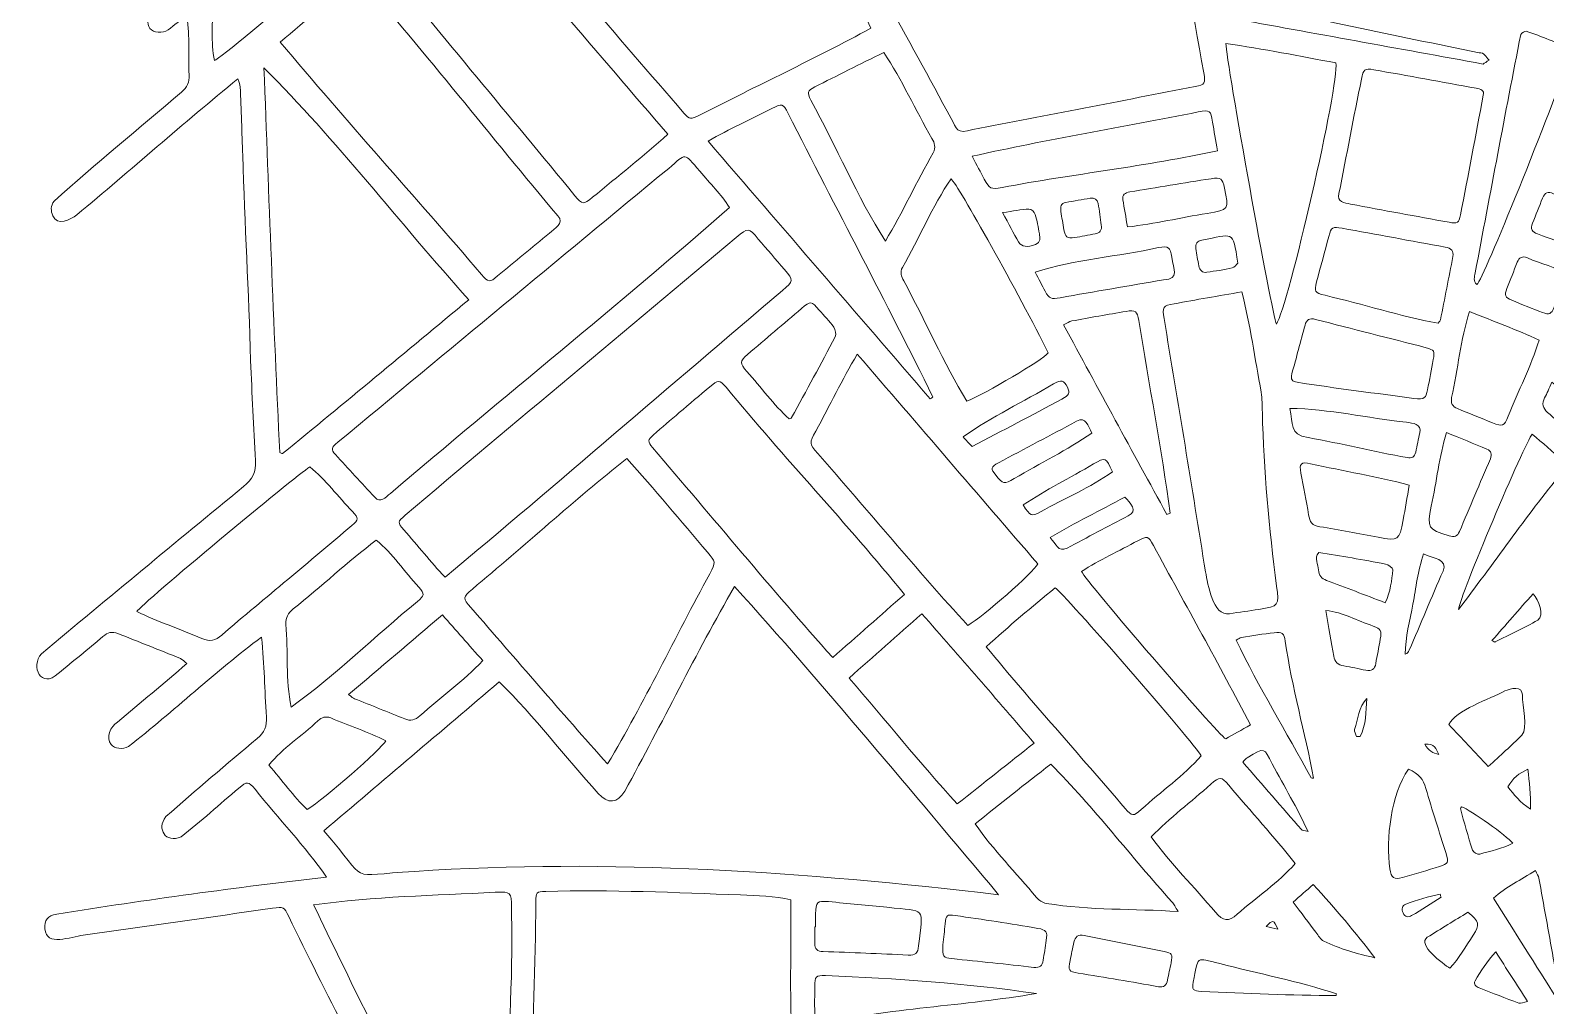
# Model space of a CAD drawing. Header units: centimetres. Extents: x 0 to 243, y -60 to 183.
# Drawn here: x 0.3 to 121.9, y 48.6 to 126.8 of the extents above; entities that cross this region are included whole.
import ezdxf

# ---------------------------------------------------------------- set-up
doc = ezdxf.new("R2010")
doc.units = ezdxf.units.CM
doc.header["$MEASUREMENT"] = 0
doc.layers.add('image_050\xa0Image', color=7, linetype='Continuous', lineweight=0)

msp = doc.modelspace()

# ---------------------------------------------------------------- linework, layer by layer
at = {"layer": 'image_050\xa0Image'}
for points, knots in [([(85.25, 181.2), (85.65, 181.2), (85.99, 180.92), (86.08, 180.53), (88.29, 170.62), (89.46, 162.34), (91.33, 152.36), (91.44, 151.71), (91.72, 151.39), (92.4, 151.25), (101.77, 149.37), (111.13, 147.43), (120.5, 145.52), (121.27, 145.37), (121.38, 145.44), (121.53, 146.2), (123.56, 156.59), (125.38, 167.03), (127.46, 177.41), (127.66, 177.96), (128.09, 178.17), (128.67, 178.07), (129.16, 177.98), (129.33, 177.76), (129.31, 177.09), (129.3, 176.62), (129.23, 176.15), (129.15, 175.69), (129.02, 174.91), (129.06, 174.79), (129.81, 174.46), (135.87, 171.86), (141.94, 169.28), (148.01, 166.7), (148.59, 166.49), (148.69, 166.51), (148.95, 167.11), (151.02, 171.95), (152.77, 176.2), (154.83, 181.05), (155.31, 182.21), (156.81, 182.72), (157.97, 182.23), (158.63, 181.95), (158.7, 181.99), (159.24, 181.52), (167.97, 173.83), (176.57, 165.98), (185.34, 158.34), (186.51, 159.35), (187.38, 160.59), (188.42, 161.72), (188.97, 162.35), (188.98, 162.37), (188.37, 162.91), (185.73, 165.27), (183.05, 167.58), (180.44, 169.97), (179.59, 171.03), (180.6, 172.19), (181.77, 171.5), (182.13, 171.25), (182.45, 170.94), (182.78, 170.64), (185.13, 168.58), (187.45, 166.49), (189.81, 164.43), (190.35, 164.01), (190.43, 164.01), (190.89, 164.53), (192.04, 165.83), (193.18, 167.14), (194.34, 168.44), (194.52, 168.64), (194.73, 168.88), (194.97, 168.98), (195.89, 169.39), (196.72, 168.59), (196.28, 167.6), (190.75, 160.9), (184.74, 154.59), (179.16, 147.92), (184, 138.24), (189, 128.63), (193.92, 118.99), (194.34, 118.19), (194.41, 118.16), (195.21, 118.58), (205.96, 124.26), (216.69, 129.97), (227.45, 135.61), (228.07, 135.89), (229.2, 136.35), (229.5, 135.44), (229.82, 134.57), (229.2, 134.13), (228.5, 133.78), (226.6, 132.77), (224.7, 131.78), (222.81, 130.76), (221.91, 130.28), (221.92, 130.26), (222.21, 129.3), (224.19, 122.61), (226.17, 115.93), (228.15, 109.24), (228.44, 108.32), (228.5, 108.27), (229.41, 108.52), (233.11, 109.56), (236.82, 110.61), (240.53, 111.63), (241.22, 111.76), (242.46, 112.15), (242.65, 111.16), (242.72, 110.75), (242.7, 110.31), (242.26, 110.08), (238.08, 108.6), (233.69, 107.69), (229.45, 106.39), (228.99, 106.26), (228.78, 105.99), (228.81, 105.49), (228.91, 104.07), (228.98, 102.65), (229.07, 101.24), (229.29, 98.19), (229.45, 95.14), (229.75, 92.1), (229.83, 91.39), (229.89, 91.39), (230.6, 91.48), (234.33, 91.94), (238.05, 92.4), (241.78, 92.86), (242.76, 92.98), (243.23, 92.55), (243.12, 91.69), (243.05, 91.12), (242.66, 90.99), (242.2, 90.93), (239.91, 90.63), (237.62, 90.37), (235.34, 90.06), (234.61, 89.96), (234.55, 89.92), (234.49, 89.2), (234.35, 87.28), (234.24, 85.36), (234.12, 83.44), (233.9, 79.95), (233.66, 76.45), (233.47, 72.95), (233.44, 72.47), (233.74, 72.37), (234.13, 72.35), (235.42, 72.29), (236.71, 72.22), (238.01, 72.16), (238.83, 72.12), (239.65, 72.11), (240.47, 72.06), (241.12, 72.02), (241.43, 71.7), (241.45, 71.14), (241.57, 69.86), (240.06, 70.23), (239.24, 70.18), (239.03, 70.17), (238.83, 70.11), (238.53, 70.06), (238.71, 69.68), (238.81, 69.48), (238.99, 69.17), (239.62, 67.72), (238.26, 66.94), (237.22, 68), (237.07, 68.16), (236.93, 68.32), (236.75, 68.51), (234.32, 66.97), (232.12, 65.1), (229.78, 63.43), (229.02, 62.87), (229, 62.81), (229.54, 62.09), (230.44, 60.87), (231.35, 59.66), (232.28, 58.46), (232.71, 57.92), (232.82, 57.91), (233.35, 58.33), (234.49, 59.17), (235.55, 60.15), (236.73, 60.92), (237.86, 61.48), (238.68, 60.23), (237.96, 59.31), (232.96, 55.34), (228.08, 51.24), (223.58, 46.7), (222.91, 46.03), (222.28, 45.32), (221.6, 44.66), (221.3, 44.36), (221.21, 44.05), (221.27, 43.64), (221.84, 39.52), (222.45, 35.4), (222.78, 31.25), (223.84, 19.56), (223.95, 7.79), (223.16, -3.92), (223.11, -4.58), (223.01, -5.15), (223.89, -5.09), (226.73, -5.33), (229.66, -5.11), (232.46, -5.66), (233.93, -6.12), (232.91, -7.47), (231.86, -7.71), (230.74, -8.02), (229.62, -8.29), (228.43, -8.35), (223.83, -8.6), (219.24, -9.03), (214.64, -9.27), (212.43, -9.4), (212.88, -9.43), (212.9, -11.06), (212.94, -13.68), (213.05, -16.3), (213.13, -18.92), (213.16, -19.81), (213.26, -19.9), (214.13, -19.86), (216.84, -19.75), (219.55, -19.56), (222.26, -19.5), (223.72, -19.4), (223.62, -21.4), (222.27, -21.39), (207.58, -22.12), (192.89, -22.76), (178.19, -23.48), (177.52, -23.52), (177.4, -23.6), (177.43, -24.27), (177.62, -26.89), (177.54, -29.58), (177.91, -32.17), (178.43, -32.45), (179.04, -32.31), (179.62, -32.29), (190.37, -31.87), (201.13, -31.3), (211.88, -31.06), (212.81, -31.07), (212.93, -32.63), (212.06, -32.84), (205.27, -33.3), (198.43, -33.35), (191.63, -33.72), (190.99, -33.75), (190.98, -33.79), (190.95, -34.65), (196.71, -34.68), (202.47, -34.24), (208.24, -34.12), (208.95, -34.1), (209.22, -34.35), (209.27, -34.94), (209.33, -35.6), (209.06, -35.95), (208.38, -36), (196.58, -36.53), (184.77, -36.8), (172.98, -37.31), (172.14, -37.35), (172.12, -37.38), (172.16, -38.2), (172.21, -39.37), (172.29, -40.53), (172.37, -41.69), (172.4, -42.2), (172.59, -42.35), (173.1, -42.32), (182.25, -41.7), (191.42, -41.08), (200.59, -40.61), (201.65, -40.57), (201.72, -42.35), (200.76, -42.45), (197.31, -42.81), (193.83, -42.91), (190.38, -43.17), (180.55, -43.75), (170.73, -44.41), (160.9, -45.02), (160.15, -45.09), (160.02, -45.19), (160.04, -45.95), (160.13, -48.89), (160.29, -51.82), (160.42, -54.75), (160.46, -55.62), (160.53, -55.73), (161.42, -55.71), (163.5, -55.68), (165.59, -55.54), (167.67, -55.53), (168.35, -55.57), (168.56, -55.8), (168.57, -56.47), (168.57, -57.16), (168.39, -57.39), (167.69, -57.42), (165.51, -57.51), (163.33, -57.58), (161.16, -57.64), (155.79, -57.82), (150.42, -57.95), (145.06, -58.17), (144.27, -58.2), (144.23, -58.25), (144.22, -59.07), (144.33, -59.75), (144.03, -60.48), (143.22, -60.43), (142.66, -60.43), (142.44, -60.24), (142.35, -59.66), (141.96, -56.47), (142.17, -53.23), (141.7, -50.06), (124.63, -58.04), (103.5, -56.95), (87.8, -46.3), (87.24, -45.91), (86.75, -45.89), (86.13, -46.09), (80.43, -48.01), (74.6, -49.37), (68.67, -50.32), (67.91, -50.47), (67.86, -50.56), (67.92, -51.33), (68.03, -52.78), (68.14, -54.22), (68.19, -55.67), (68.21, -56.49), (67.77, -56.82), (66.98, -56.71), (66.58, -56.65), (66.35, -56.45), (66.31, -56.04), (65.96, -48.11), (64.27, -40.25), (60.72, -33.12), (54.24, -35.85), (47.76, -38.79), (40.88, -40.34), (39.92, -40.51), (39.65, -39), (40.37, -38.59), (48.18, -35.99), (55.95, -33.23), (63.29, -29.47), (64, -29.11), (64.01, -29.02), (63.64, -28.3), (61.34, -23.74), (58.84, -19.27), (56.84, -14.56), (56.49, -13.77), (56.46, -13.75), (55.64, -13.99), (51.2, -15.26), (46.7, -16.23), (42.15, -16.96), (40.74, -17.18), (39.33, -17.33), (37.93, -17.52), (37.2, -17.62), (37.11, -17.72), (37.17, -18.43), (37.56, -22.6), (37.97, -26.78), (38.11, -30.97), (38.17, -32.83), (38.29, -34.7), (38.29, -36.56), (38.24, -37.1), (37.99, -37.32), (37.43, -37.36), (36.82, -37.39), (36.5, -37.18), (36.4, -36.63), (36.22, -33.84), (36.31, -31), (35.98, -28.22), (35.89, -27.74), (35.68, -27.26), (35.41, -26.85), (31.76, -21.26), (28.95, -15.29), (27.01, -8.9), (23.29, 2.38), (27.76, 0.71), (19.09, -0.02), (18.5, -0.02), (17.67, -0.26), (17.43, 0.47), (17.12, 1.44), (17.9, 1.94), (18.69, 2.24), (20.56, 3.08), (22.45, 3.7), (24.26, 4.71), (23, 6.44), (21.79, 8.03), (20.54, 9.74), (20.02, 10.44), (19.96, 10.48), (19.26, 9.95), (15.33, 7.05), (11.53, 3.94), (7.54, 1.13), (7.09, 0.94), (6.54, 1.08), (6.32, 1.37), (6.07, 1.7), (6.12, 2.42), (6.44, 2.78), (8.5, 4.54), (10.7, 6.15), (12.81, 7.85), (13.57, 8.46), (13.61, 8.48), (13.13, 9.32), (10.95, 13.16), (8.76, 17), (6.55, 20.83), (6.07, 21.68), (5.98, 21.67), (5.17, 21.13), (4.16, 20.51), (3.25, 19.65), (2.14, 19.21), (1.63, 19.07), (1.15, 19.26), (0.97, 19.6), (0.77, 19.99), (0.89, 20.68), (1.24, 20.99), (10.27, 27.45), (20.02, 32.66), (30.17, 37.15), (27.35, 43.44), (24.07, 49.52), (21.08, 55.73), (20.69, 56.52), (20.67, 56.53), (19.76, 56.4), (14.7, 55.68), (9.64, 54.96), (4.58, 54.23), (3.62, 54.14), (1.59, 53.27), (1.52, 54.76), (1.47, 55.45), (1.73, 55.81), (2.47, 55.92), (9.67, 57.1), (16.86, 58.06), (24.1, 58.9), (22.38, 61.41), (20.26, 63.57), (18.37, 65.95), (17.83, 66.59), (17.74, 66.6), (17.08, 66.04), (15.52, 64.76), (14.05, 63.36), (12.44, 62.14), (11.19, 61.59), (10.45, 62.74), (11.21, 63.75), (13.62, 65.88), (16.09, 67.96), (18.55, 70.02), (19.14, 70.51), (19.33, 71.02), (19.28, 71.74), (19.14, 73.96), (19.12, 75.86), (18.9, 78.15), (15.18, 75.39), (11.87, 72.22), (8.22, 69.38), (7.77, 69.11), (7.09, 69.2), (6.83, 69.54), (6.41, 70.09), (6.75, 70.98), (7.34, 71.33), (9.22, 72.91), (11.05, 74.41), (12.91, 76.03), (12.7, 76.19), (12.56, 76.36), (12.38, 76.44), (10.71, 77.11), (9.04, 77.77), (7.37, 78.44), (6.9, 78.63), (6.55, 78.53), (6.17, 78.2), (5, 77.19), (3.79, 76.23), (2.59, 75.24), (1.19, 73.94), (0.35, 75.81), (1.24, 76.82), (6.63, 81.31), (12.03, 85.78), (17.45, 90.22), (18.16, 90.81), (18.46, 91.39), (18.41, 92.31), (18.24, 94.98), (18.13, 97.66), (18.02, 100.34), (17.87, 105.83), (17.55, 111.31), (17.38, 116.8), (17.32, 118.63), (17.26, 120.46), (17.18, 122.29), (17.18, 122.46), (17.09, 122.63), (17, 122.94), (12.62, 119.36), (8.41, 115.64), (4.08, 112.02), (3.56, 111.61), (2.51, 111.12), (2.14, 111.95), (1.99, 112.34), (1.96, 112.76), (2.26, 113.11), (5.56, 116.13), (9.07, 118.95), (12.46, 121.87), (12.92, 122.26), (13.12, 122.66), (13.09, 123.25), (12.98, 124.81), (13.16, 126.31), (12.92, 127.87), (12.27, 127.63), (11.94, 127.24), (11.41, 126.87), (10.93, 126.55), (10.21, 126.62), (9.94, 126.97), (9.67, 127.33), (9.75, 128.08), (10.11, 128.45), (16.23, 133.59), (22.39, 138.69), (28.51, 143.82), (29.15, 144.35), (29.15, 144.41), (28.64, 145.02), (27.84, 145.96), (27.03, 146.89), (26.23, 147.83), (25.68, 148.28), (25.34, 149.29), (25.91, 149.73), (26.26, 150.02), (26.99, 149.98), (27.39, 149.61), (29.23, 147.62), (30.94, 145.5), (32.73, 143.47), (33.33, 142.78), (33.33, 142.78), (34.15, 143.24), (40.44, 146.87), (46.83, 150.32), (53.06, 154.05), (51.1, 158), (48.85, 161.79), (46.8, 165.7), (46.56, 166.13), (46.4, 166.62), (46.28, 167.1), (46.19, 167.49), (46.32, 167.88), (46.75, 168.02), (47.18, 168.16), (47.64, 168.2), (47.98, 167.82), (48.93, 166.4), (49.63, 164.83), (50.48, 163.36), (50.87, 162.67), (51.02, 162.62), (51.77, 162.75), (59.51, 164.08), (67.24, 165.47), (74.97, 166.83), (78.45, 167.45), (81.93, 168.03), (85.41, 168.65), (86.29, 168.84), (86.35, 168.94), (86.19, 169.79), (85.89, 171.4), (85.6, 173.01), (85.31, 174.63), (85.17, 175.39), (85.05, 175.51), (84.33, 175.39), (80.91, 174.81), (77.49, 174.22), (74.06, 173.66), (73.4, 173.52), (72.49, 173.59), (72.45, 174.31), (72.34, 174.92), (72.6, 175.39), (73.22, 175.53), (76.84, 176.21), (80.5, 176.75), (84.13, 177.39), (84.68, 177.53), (84.77, 177.64), (84.68, 178.18), (84.51, 179.53), (84.22, 179.11), (84.42, 180.47), (84.48, 180.88), (84.83, 181.2), (85.25, 181.2), (85.25, 181.2), (85.25, 181.2), (85.25, 181.2)], [0, 0, 0, 0, 1, 1, 1, 2, 2, 2, 3, 3, 3, 4, 4, 4, 5, 5, 5, 6, 6, 6, 7, 7, 7, 8, 8, 8, 9, 9, 9, 10, 10, 10, 11, 11, 11, 12, 12, 12, 13, 13, 13, 14, 14, 14, 15, 15, 15, 16, 16, 16, 17, 17, 17, 18, 18, 18, 19, 19, 19, 20, 20, 20, 21, 21, 21, 22, 22, 22, 23, 23, 23, 24, 24, 24, 25, 25, 25, 26, 26, 26, 27, 27, 27, 28, 28, 28, 29, 29, 29, 30, 30, 30, 31, 31, 31, 32, 32, 32, 33, 33, 33, 34, 34, 34, 35, 35, 35, 36, 36, 36, 37, 37, 37, 38, 38, 38, 39, 39, 39, 40, 40, 40, 41, 41, 41, 42, 42, 42, 43, 43, 43, 44, 44, 44, 45, 45, 45, 46, 46, 46, 47, 47, 47, 48, 48, 48, 49, 49, 49, 50, 50, 50, 51, 51, 51, 52, 52, 52, 53, 53, 53, 54, 54, 54, 55, 55, 55, 56, 56, 56, 57, 57, 57, 58, 58, 58, 59, 59, 59, 60, 60, 60, 61, 61, 61, 62, 62, 62, 63, 63, 63, 64, 64, 64, 65, 65, 65, 66, 66, 66, 67, 67, 67, 68, 68, 68, 69, 69, 69, 70, 70, 70, 71, 71, 71, 72, 72, 72, 73, 73, 73, 74, 74, 74, 75, 75, 75, 76, 76, 76, 77, 77, 77, 78, 78, 78, 79, 79, 79, 80, 80, 80, 81, 81, 81, 82, 82, 82, 83, 83, 83, 84, 84, 84, 85, 85, 85, 86, 86, 86, 87, 87, 87, 88, 88, 88, 89, 89, 89, 90, 90, 90, 91, 91, 91, 92, 92, 92, 93, 93, 93, 94, 94, 94, 95, 95, 95, 96, 96, 96, 97, 97, 97, 98, 98, 98, 99, 99, 99, 100, 100, 100, 101, 101, 101, 102, 102, 102, 103, 103, 103, 104, 104, 104, 105, 105, 105, 106, 106, 106, 107, 107, 107, 108, 108, 108, 109, 109, 109, 110, 110, 110, 111, 111, 111, 112, 112, 112, 113, 113, 113, 114, 114, 114, 115, 115, 115, 116, 116, 116, 117, 117, 117, 118, 118, 118, 119, 119, 119, 120, 120, 120, 121, 121, 121, 122, 122, 122, 123, 123, 123, 124, 124, 124, 125, 125, 125, 126, 126, 126, 127, 127, 127, 128, 128, 128, 129, 129, 129, 130, 130, 130, 131, 131, 131, 132, 132, 132, 133, 133, 133, 134, 134, 134, 135, 135, 135, 136, 136, 136, 137, 137, 137, 138, 138, 138, 139, 139, 139, 140, 140, 140, 141, 141, 141, 142, 142, 142, 143, 143, 143, 144, 144, 144, 145, 145, 145, 146, 146, 146, 147, 147, 147, 148, 148, 148, 149, 149, 149, 150, 150, 150, 151, 151, 151, 152, 152, 152, 153, 153, 153, 154, 154, 154, 155, 155, 155, 156, 156, 156, 157, 157, 157, 158, 158, 158, 159, 159, 159, 160, 160, 160, 161, 161, 161, 162, 162, 162, 163, 163, 163, 164, 164, 164, 165, 165, 165, 166, 166, 166, 167, 167, 167, 168, 168, 168, 169, 169, 169, 170, 170, 170, 171, 171, 171, 172, 172, 172, 173, 173, 173, 174, 174, 174, 175, 175, 175, 176, 176, 176, 177, 177, 177, 178, 178, 178, 179, 179, 179, 180, 180, 180, 181, 181, 181, 182, 182, 182, 183, 183, 183, 184, 184, 184, 185, 185, 185, 186, 186, 186, 187, 187, 187, 188, 188, 188, 189, 189, 189, 190, 190, 190, 191, 191, 191, 192, 192, 192, 193, 193, 193, 194, 194, 194, 195, 195, 195, 196, 196, 196, 197, 197, 197, 198, 198, 198, 199, 199, 199, 200, 200, 200, 201, 201, 201, 202, 202, 202, 203, 203, 203, 204, 204, 204, 205, 205, 205, 206, 206, 206, 207, 207, 207, 208, 208, 208, 209, 209, 209, 210, 210, 210, 211, 211, 211, 212, 212, 212, 213, 213, 213, 214, 214, 214, 215, 215, 215, 216, 216, 216, 217, 217, 217, 217]), ([(63.64, 139.29), (67.05, 132.7), (70.7, 126.28), (74.21, 119.74), (74.65, 118.94), (74.64, 118.45), (75.94, 118.88), (81.89, 119.97), (87.83, 121.17), (93.77, 122.32), (94.57, 122.48), (94.62, 122.57), (94.47, 123.41), (93.52, 128.58), (92.64, 133.76), (91.71, 138.94), (91.4, 140.67), (91.09, 142.41), (90.77, 144.14), (90.64, 144.84), (90.49, 144.91), (89.81, 144.77), (81.09, 142.89), (72.32, 141.31), (63.64, 139.29)], [0, 0, 0, 0, 1, 1, 1, 2, 2, 2, 3, 3, 3, 4, 4, 4, 5, 5, 5, 6, 6, 6, 7, 7, 7, 8, 8, 8, 8]), ([(30.6, 142.72), (25.44, 138.68), (20.54, 134.36), (15.46, 130.22), (15.06, 129.89), (14.89, 129.51), (14.91, 128.99), (15.04, 127.47), (14.78, 125.88), (15.12, 124.4), (15.88, 124.7), (32.64, 138.97), (33.15, 139.77), (32.33, 140.72), (31.5, 141.69), (30.6, 142.72)], [0, 0, 0, 0, 1, 1, 1, 2, 2, 2, 3, 3, 3, 4, 4, 4, 5, 5, 5, 5]), ([(44.71, 129.63), (47.31, 126.4), (50.09, 123.36), (52.77, 120.19), (53.23, 119.66), (53.3, 119.66), (54.07, 120.04), (58.63, 122.38), (63.25, 124.56), (67.77, 126.99), (65.99, 130.71), (63.86, 134.22), (61.94, 137.87), (61.56, 138.57), (61.46, 138.6), (60.76, 138.23), (55.44, 135.32), (49.94, 132.71), (44.71, 129.63)], [0, 0, 0, 0, 1, 1, 1, 2, 2, 2, 3, 3, 3, 4, 4, 4, 5, 5, 5, 6, 6, 6, 6]), ([(28.31, 132.62), (33.51, 126.2), (38.79, 119.94), (44.03, 113.56), (44.64, 112.82), (44.69, 112.81), (45.45, 113.43), (47.48, 115.14), (49.51, 116.69), (51.47, 118.49), (45.87, 125.04), (40.3, 131.49), (34.65, 138.03), (32.49, 136.19), (30.44, 134.44), (28.31, 132.62)], [0, 0, 0, 0, 1, 1, 1, 2, 2, 2, 3, 3, 3, 4, 4, 4, 5, 5, 5, 5]), ([(20.4, 125.88), (25.69, 119.58), (31.17, 113.49), (36.54, 107.25), (37.12, 106.59), (37.17, 106.58), (37.83, 107.12), (39.22, 108.26), (40.6, 109.42), (41.98, 110.56), (42.37, 110.93), (43.22, 111.34), (42.66, 111.94), (37.27, 118.33), (32.14, 124.91), (26.63, 131.2), (24.54, 129.41), (22.51, 127.68), (20.4, 125.88)], [0, 0, 0, 0, 1, 1, 1, 2, 2, 2, 3, 3, 3, 4, 4, 4, 5, 5, 5, 6, 6, 6, 6]), ([(116.88, 124.12), (116.98, 124.19), (117.16, 124.31), (117.35, 124.43), (117.11, 124.72), (116.97, 125.05), (116.55, 125.02), (109.76, 126.42), (102.98, 127.84), (96.19, 129.23), (95.67, 129.34), (95.5, 129.16), (95.57, 128.64), (95.64, 128.12), (95.83, 127.95), (96.55, 127.82), (103.38, 126.57), (110.02, 125.38), (116.88, 124.12)], [0, 0, 0, 0, 1, 1, 1, 2, 2, 2, 3, 3, 3, 4, 4, 4, 5, 5, 5, 6, 6, 6, 6]), ([(123.99, 125.25), (122.79, 125.87), (121.57, 126.33), (120.32, 126.75), (120.22, 126.79), (119.98, 126.62), (119.89, 126.49), (118.64, 120.14), (117.45, 113.74), (116.24, 107.37), (116.18, 107.06), (116.05, 106.71), (116.38, 106.43), (116.94, 106.98), (122.29, 120.23), (123.99, 125.25)], [0, 0, 0, 0, 1, 1, 1, 2, 2, 2, 3, 3, 3, 4, 4, 4, 5, 5, 5, 5]), ([(96.24, 125.78), (96.27, 124.35), (99.96, 103.94), (100.29, 103.26), (101.24, 104.65), (105.35, 122.55), (105.07, 124.21), (102.18, 124.75), (99.27, 125.33), (96.24, 125.78)], [0, 0, 0, 0, 1, 1, 1, 2, 2, 2, 3, 3, 3, 3]), ([(68.8, 125.05), (66.87, 124.09), (65.06, 123.19), (63.26, 122.28), (62.66, 121.97), (62.64, 121.86), (62.96, 121.23), (65, 117.49), (66.65, 113.52), (68.93, 109.92), (70.31, 112.23), (71.44, 114.66), (72.76, 117.01), (72.99, 117.44), (72.88, 117.77), (72.67, 118.15), (71.34, 120.45), (70.27, 122.83), (68.8, 125.05)], [0, 0, 0, 0, 1, 1, 1, 2, 2, 2, 3, 3, 3, 4, 4, 4, 5, 5, 5, 6, 6, 6, 6]), ([(35.52, 105.22), (29.94, 111.41), (24.88, 118.04), (19.09, 123.81), (19.47, 113.51), (19.86, 103.25), (20.35, 92.95), (20.43, 92.93), (20.51, 92.9), (20.58, 92.87), (25.55, 96.93), (30.47, 101.04), (35.52, 105.22)], [0, 0, 0, 0, 1, 1, 1, 2, 2, 2, 3, 3, 3, 4, 4, 4, 4]), ([(116.89, 121.63), (117, 122), (116.67, 122.12), (116.31, 122.18), (113.58, 122.68), (110.85, 123.18), (108.11, 123.66), (107.36, 123.79), (107.27, 123.7), (107.12, 122.92), (106.49, 119.86), (105.92, 116.79), (105.31, 113.73), (105.11, 113.05), (105.75, 113), (106.24, 112.88), (108.88, 112.39), (111.51, 111.91), (114.15, 111.43), (114.82, 111.31), (114.93, 111.37), (115.06, 112.02), (115.7, 115.25), (116.25, 118.31), (116.89, 121.63)], [0, 0, 0, 0, 1, 1, 1, 2, 2, 2, 3, 3, 3, 4, 4, 4, 5, 5, 5, 6, 6, 6, 7, 7, 7, 8, 8, 8, 8]), ([(54.72, 117.93), (60.74, 110.94), (66.63, 104.1), (72.52, 97.26), (72.59, 97.3), (72.67, 97.35), (72.75, 97.4), (68.99, 105.03), (64.98, 112.56), (61.13, 120.16), (60.71, 120.97), (60.67, 120.98), (59.83, 120.56), (58.07, 119.65), (56.46, 118.94), (54.72, 117.93)], [0, 0, 0, 0, 1, 1, 1, 2, 2, 2, 3, 3, 3, 4, 4, 4, 5, 5, 5, 5]), ([(75.88, 116.72), (76.27, 115.99), (76.56, 115.44), (76.86, 114.89), (77.29, 114.1), (77.39, 114.06), (78.29, 114.22), (84.04, 115.3), (89.85, 115.93), (95.57, 117.16), (95.43, 118), (95.29, 118.73), (95.18, 119.47), (95.04, 120.39), (94.95, 120.46), (94.02, 120.28), (87.95, 119.06), (81.93, 118.08), (75.88, 116.72)], [0, 0, 0, 0, 1, 1, 1, 2, 2, 2, 3, 3, 3, 4, 4, 4, 5, 5, 5, 6, 6, 6, 6]), ([(56.43, 112.61), (55.74, 113.7), (54.86, 114.53), (54.06, 115.52), (52.68, 117.1), (53.03, 116.97), (51.55, 115.75), (42.69, 108.44), (33.85, 101.11), (25.01, 93.78), (24.48, 93.34), (24.45, 93.2), (24.82, 92.79), (25.85, 91.64), (26.92, 90.51), (27.97, 89.38), (28.41, 88.85), (28.84, 89.37), (29.23, 89.68), (38.26, 97.36), (47.52, 104.8), (56.43, 112.61)], [0, 0, 0, 0, 1, 1, 1, 2, 2, 2, 3, 3, 3, 4, 4, 4, 5, 5, 5, 6, 6, 6, 7, 7, 7, 7]), ([(82, 100.95), (79.7, 105.57), (74.74, 114.46), (74.2, 114.91), (72.7, 112.72), (71.65, 110.12), (70.3, 107.8), (70.09, 107.4), (70.22, 107.09), (70.4, 106.73), (72.13, 103.55), (73.58, 100.17), (75.47, 97.08), (76.97, 97.69), (81.52, 100.38), (82, 100.95)], [0, 0, 0, 0, 1, 1, 1, 2, 2, 2, 3, 3, 3, 4, 4, 4, 5, 5, 5, 5]), ([(88.36, 111.05), (90.55, 111.31), (92.59, 111.79), (94.75, 112.14), (96.49, 112.45), (96.49, 112.44), (96.13, 114.16), (95.95, 114.97), (95.89, 115.04), (95.05, 114.92), (92.87, 114.6), (90.7, 114.21), (88.53, 113.86), (88.16, 113.81), (87.92, 113.64), (87.98, 113.24), (88.09, 112.54), (88.22, 111.84), (88.36, 111.05)], [0, 0, 0, 0, 1, 1, 1, 2, 2, 2, 3, 3, 3, 4, 4, 4, 5, 5, 5, 6, 6, 6, 6]), ([(86.25, 111.21), (86.17, 111.76), (86.11, 112.36), (85.99, 112.94), (85.93, 113.25), (85.71, 113.42), (85.36, 113.36), (84.71, 113.24), (84.06, 113.14), (83.41, 113.02), (83, 112.94), (82.96, 112.65), (83.01, 112.3), (83.09, 111.81), (83.16, 111.31), (83.25, 110.81), (83.35, 110.26), (83.52, 110.12), (84.1, 110.2), (84.66, 110.28), (85.21, 110.4), (85.77, 110.5), (86.13, 110.57), (86.32, 110.79), (86.25, 111.21)], [0, 0, 0, 0, 1, 1, 1, 2, 2, 2, 3, 3, 3, 4, 4, 4, 5, 5, 5, 6, 6, 6, 7, 7, 7, 8, 8, 8, 8]), ([(124.36, 109.37), (125.01, 109.97), (125.16, 110.93), (125.56, 111.69), (125.78, 112.14), (125.64, 112.4), (125.21, 112.58), (124.31, 112.95), (123.41, 113.32), (122.52, 113.72), (122.08, 113.91), (121.81, 113.82), (121.64, 113.37), (121.38, 112.69), (121.11, 112.02), (120.83, 111.35), (120.64, 110.9), (120.8, 110.64), (121.24, 110.49), (122.31, 110.12), (123.26, 109.7), (124.36, 109.37)], [0, 0, 0, 0, 1, 1, 1, 2, 2, 2, 3, 3, 3, 4, 4, 4, 5, 5, 5, 6, 6, 6, 7, 7, 7, 7]), ([(78.33, 112.2), (78.84, 111.27), (79.2, 110.54), (79.62, 109.85), (79.87, 109.43), (80.35, 109.4), (80.96, 109.65), (81.4, 109.83), (81.34, 110.17), (81.28, 110.51), (81.18, 111.03), (81.11, 111.56), (80.95, 112.06), (80.9, 112.25), (80.62, 112.5), (80.45, 112.49), (79.82, 112.46), (79.18, 112.33), (78.33, 112.2)], [0, 0, 0, 0, 1, 1, 1, 2, 2, 2, 3, 3, 3, 4, 4, 4, 5, 5, 5, 6, 6, 6, 6]), ([(33.61, 82.95), (42.71, 90.54), (51.63, 98.29), (60.67, 105.95), (61.59, 106.73), (61.59, 106.74), (60.83, 107.63), (60.14, 108.45), (59.44, 109.27), (58.74, 110.08), (57.94, 111.02), (57.94, 111.02), (56.97, 110.21), (48.12, 102.78), (39.26, 95.38), (30.42, 87.94), (29.79, 87.4), (29.79, 87.36), (30.31, 86.75), (31.44, 85.45), (32.43, 84.24), (33.61, 82.95)], [0, 0, 0, 0, 1, 1, 1, 2, 2, 2, 3, 3, 3, 4, 4, 4, 5, 5, 5, 6, 6, 6, 7, 7, 7, 7]), ([(97.19, 108.15), (96.8, 110.95), (96.8, 110.42), (94.31, 110), (93.94, 109.93), (93.78, 109.7), (93.84, 109.32), (93.92, 108.86), (93.98, 108.39), (94.07, 107.93), (94.14, 107.6), (94.33, 107.35), (94.72, 107.42), (95.4, 107.52), (96.09, 107.61), (96.76, 107.77), (96.95, 107.81), (97.09, 108.05), (97.19, 108.15)], [0, 0, 0, 0, 1, 1, 1, 2, 2, 2, 3, 3, 3, 4, 4, 4, 5, 5, 5, 6, 6, 6, 6]), ([(113.26, 103.33), (113.38, 103.5), (113.44, 103.54), (113.45, 103.6), (113.79, 105.29), (114.13, 106.99), (114.45, 108.68), (114.54, 109.13), (114.31, 109.36), (113.84, 109.44), (111.08, 109.93), (108.33, 110.46), (105.57, 110.95), (104.79, 111.09), (104.71, 111.03), (104.5, 110.3), (104.17, 109.08), (103.84, 107.87), (103.52, 106.65), (103.32, 105.85), (103.35, 105.79), (104.21, 105.57), (107.23, 104.85), (110.2, 103.9), (113.26, 103.33)], [0, 0, 0, 0, 1, 1, 1, 2, 2, 2, 3, 3, 3, 4, 4, 4, 5, 5, 5, 6, 6, 6, 7, 7, 7, 8, 8, 8, 8]), ([(80.95, 107.43), (81.25, 106.85), (81.48, 106.37), (81.74, 105.91), (82.11, 105.27), (82.19, 105.25), (82.96, 105.38), (85.72, 105.86), (88.48, 106.34), (91.24, 106.81), (92.59, 106.9), (91.99, 107.65), (91.91, 108.63), (91.79, 109.42), (91.64, 109.54), (90.85, 109.4), (87.56, 108.68), (84.15, 108.44), (80.95, 107.43)], [0, 0, 0, 0, 1, 1, 1, 2, 2, 2, 3, 3, 3, 4, 4, 4, 5, 5, 5, 6, 6, 6, 6]), ([(123.64, 107.16), (122.71, 107.89), (121.48, 108.08), (120.43, 108.57), (120.01, 108.74), (119.77, 108.63), (119.61, 108.22), (119.34, 107.52), (119.05, 106.82), (118.78, 106.11), (118.57, 105.54), (118.62, 105.41), (119.19, 105.17), (120, 104.82), (120.82, 104.5), (121.64, 104.19), (122.19, 103.98), (122.33, 104.05), (122.58, 104.62), (122.96, 105.49), (123.28, 106.26), (123.64, 107.16)], [0, 0, 0, 0, 1, 1, 1, 2, 2, 2, 3, 3, 3, 4, 4, 4, 5, 5, 5, 6, 6, 6, 7, 7, 7, 7]), ([(97.53, 105.85), (95.62, 105.52), (93.86, 105.21), (92.09, 104.89), (91.18, 104.73), (91.12, 104.62), (91.28, 103.7), (92.42, 96.94), (93.52, 90.16), (94.61, 83.38), (94.81, 82.39), (95.16, 79.83), (96.54, 80.02), (97.32, 80.16), (98.11, 80.25), (98.88, 80.37), (100.52, 80.64), (100.52, 80.65), (100.31, 82.25), (99.71, 86.87), (99.27, 91.51), (99.17, 96.18), (99.15, 96.72), (99.16, 97.26), (99.07, 97.79), (98.58, 100.52), (98.2, 103.13), (97.53, 105.85)], [0, 0, 0, 0, 1, 1, 1, 2, 2, 2, 3, 3, 3, 4, 4, 4, 5, 5, 5, 6, 6, 6, 7, 7, 7, 8, 8, 8, 9, 9, 9, 9]), ([(61.21, 95.65), (61.36, 95.73), (61.4, 95.74), (61.41, 95.76), (62.59, 97.92), (63.77, 100.07), (64.91, 102.25), (65, 102.44), (64.92, 102.81), (64.79, 103.01), (64.44, 103.49), (64.02, 103.93), (63.63, 104.38), (62.98, 105.13), (62.95, 105.14), (62.21, 104.51), (60.76, 103.29), (59.32, 102.06), (57.88, 100.83), (57.23, 100.27), (57.23, 100.13), (57.82, 99.45), (58.96, 98.19), (59.97, 96.81), (61.21, 95.65)], [0, 0, 0, 0, 1, 1, 1, 2, 2, 2, 3, 3, 3, 4, 4, 4, 5, 5, 5, 6, 6, 6, 7, 7, 7, 8, 8, 8, 8]), ([(91.51, 88), (91.59, 88.03), (91.68, 88.06), (91.77, 88.09), (91.09, 93.26), (90.07, 98.39), (89.27, 103.55), (89.14, 104.29), (88.98, 104.4), (88.25, 104.28), (86.79, 104.04), (85.33, 103.78), (83.88, 103.51), (83.68, 103.48), (83.51, 103.33), (83.23, 103.19), (86, 98.08), (88.73, 93.03), (91.51, 88)], [0, 0, 0, 0, 1, 1, 1, 2, 2, 2, 3, 3, 3, 4, 4, 4, 5, 5, 5, 6, 6, 6, 6]), ([(111.33, 97.29), (112.21, 97.23), (112.29, 97.3), (112.42, 98), (112.58, 98.8), (112.73, 99.61), (112.87, 100.41), (113, 101.09), (112.96, 101.19), (112.32, 101.36), (109.36, 102.13), (106.39, 102.87), (103.44, 103.64), (102.96, 103.77), (102.7, 103.61), (102.59, 103.18), (102.23, 101.88), (101.9, 100.56), (101.53, 99.26), (101.41, 98.84), (101.58, 98.66), (101.95, 98.59), (105.06, 98.11), (108.34, 97.71), (111.33, 97.29)], [0, 0, 0, 0, 1, 1, 1, 2, 2, 2, 3, 3, 3, 4, 4, 4, 5, 5, 5, 6, 6, 6, 7, 7, 7, 8, 8, 8, 8]), ([(115.79, 104.26), (115.04, 101.98), (114.87, 99.68), (114.35, 97.36), (114.26, 96.92), (114.4, 96.65), (114.83, 96.48), (115.76, 96.11), (116.69, 95.71), (117.62, 95.34), (118.46, 95.01), (118.54, 95.04), (118.89, 95.87), (119.71, 97.93), (120.7, 99.86), (121.37, 101.98), (119.55, 102.81), (117.71, 103.5), (115.79, 104.26)], [0, 0, 0, 0, 1, 1, 1, 2, 2, 2, 3, 3, 3, 4, 4, 4, 5, 5, 5, 6, 6, 6, 6]), ([(66.68, 100.84), (65.43, 98.77), (64.5, 96.77), (63.35, 94.68), (62.82, 93.7), (62.81, 93.69), (63.51, 92.88), (67.55, 88.3), (71.41, 83.56), (75.55, 79.09), (76.78, 79.82), (80.82, 83.35), (81.16, 84.02), (76.39, 89.56), (71.61, 95.12), (66.68, 100.84)], [0, 0, 0, 0, 1, 1, 1, 2, 2, 2, 3, 3, 3, 4, 4, 4, 5, 5, 5, 5]), ([(70.46, 81.58), (65.84, 87.25), (60.82, 92.55), (56.15, 98.19), (55.6, 98.82), (55.53, 98.81), (54.85, 98.24), (54.03, 97.55), (53.22, 96.86), (52.4, 96.16), (51.71, 95.56), (51, 94.98), (50.32, 94.37), (49.86, 93.95), (49.86, 93.85), (50.24, 93.35), (55.09, 87.75), (59.77, 82.02), (64.71, 76.51), (66.65, 78.22), (68.53, 79.87), (70.46, 81.58)], [0, 0, 0, 0, 1, 1, 1, 2, 2, 2, 3, 3, 3, 4, 4, 4, 5, 5, 5, 6, 6, 6, 7, 7, 7, 7]), ([(75.88, 93.44), (78.38, 94.74), (80.65, 95.93), (83.09, 97.25), (83.68, 97.56), (83.74, 97.73), (83.53, 98.19), (83.27, 98.75), (83.04, 98.82), (82.41, 98.47), (80, 97.02), (77.46, 95.85), (75.17, 94.21), (75.42, 93.94), (75.62, 93.72), (75.88, 93.44)], [0, 0, 0, 0, 1, 1, 1, 2, 2, 2, 3, 3, 3, 4, 4, 4, 5, 5, 5, 5]), ([(122.4, 98.61), (122.15, 98.07), (122, 97.7), (121.81, 97.35), (121.57, 96.88), (121.66, 96.52), (122.05, 96.18), (122.59, 95.71), (123.11, 95.2), (123.66, 94.74), (125.07, 93.53), (124.81, 93.31), (126.16, 95.05), (126.21, 95.12), (126.2, 95.22), (126.26, 95.43), (125.04, 96.43), (123.8, 97.46), (122.4, 98.61)], [0, 0, 0, 0, 1, 1, 1, 2, 2, 2, 3, 3, 3, 4, 4, 4, 5, 5, 5, 6, 6, 6, 6]), ([(101.38, 96.5), (101.66, 95.26), (101.27, 94.4), (102.84, 94.16), (105.5, 93.68), (108.12, 93.03), (110.78, 92.55), (111.16, 92.47), (111.39, 92.61), (111.47, 92.99), (111.58, 93.51), (111.69, 94.03), (111.79, 94.55), (111.96, 95.27), (111.24, 95.31), (110.72, 95.39), (107.58, 95.72), (104.55, 96.45), (101.38, 96.5)], [0, 0, 0, 0, 1, 1, 1, 2, 2, 2, 3, 3, 3, 4, 4, 4, 5, 5, 5, 6, 6, 6, 6]), ([(85.5, 94.52), (85.15, 95.11), (85.05, 95.89), (84.27, 95.47), (82.19, 94.35), (80.09, 93.26), (78.01, 92.13), (77.38, 91.8), (77.37, 91.67), (77.79, 91.14), (78.36, 90.42), (78.44, 90.4), (79.27, 90.87), (81.35, 92.11), (83.5, 93.14), (85.5, 94.52)], [0, 0, 0, 0, 1, 1, 1, 2, 2, 2, 3, 3, 3, 4, 4, 4, 5, 5, 5, 5]), ([(113.94, 94.56), (113.33, 92.56), (113.15, 90.66), (112.72, 88.65), (112.37, 86.9), (112.43, 86.81), (114.14, 86.28), (114.56, 86.15), (114.81, 86.22), (114.98, 86.61), (115.8, 88.56), (116.62, 90.51), (117.46, 92.45), (117.61, 92.82), (117.52, 93.09), (117.18, 93.23), (116.14, 93.67), (115.1, 94.09), (113.94, 94.56)], [0, 0, 0, 0, 1, 1, 1, 2, 2, 2, 3, 3, 3, 4, 4, 4, 5, 5, 5, 6, 6, 6, 6]), ([(120.82, 94.44), (120.22, 93.76), (114.99, 81.41), (114.91, 80.36), (117.71, 84.06), (120.28, 87.76), (123.19, 91.37), (123.45, 91.7), (123.6, 92.01), (123.21, 92.35), (122.43, 93.04), (121.65, 93.72), (120.82, 94.44)], [0, 0, 0, 0, 1, 1, 1, 2, 2, 2, 3, 3, 3, 4, 4, 4, 4]), ([(48.18, 92.48), (43.95, 89.1), (39.97, 85.48), (35.81, 82.01), (35.03, 81.34), (35.02, 81.28), (35.68, 80.52), (39.36, 76.32), (42.91, 72.14), (46.65, 67.98), (49.6, 72.94), (52.07, 78.15), (54.84, 83.22), (55.34, 84.17), (55.33, 84.17), (54.67, 84.96), (52.48, 87.48), (50.44, 90.01), (48.18, 92.48)], [0, 0, 0, 0, 1, 1, 1, 2, 2, 2, 3, 3, 3, 4, 4, 4, 5, 5, 5, 6, 6, 6, 6]), ([(79.97, 88.76), (80.59, 87.82), (80.63, 87.8), (81.37, 88.19), (83.28, 89.28), (85.36, 90.13), (87.15, 91.41), (86.62, 92.58), (86.59, 92.59), (85.63, 92.04), (83.73, 90.93), (81.82, 89.96), (79.97, 88.76)], [0, 0, 0, 0, 1, 1, 1, 2, 2, 2, 3, 3, 3, 4, 4, 4, 4]), ([(8.88, 80.2), (10.58, 79.37), (12.38, 78.81), (14.1, 78.04), (14.75, 77.76), (15.19, 77.87), (15.71, 78.32), (17.45, 79.83), (19.23, 81.29), (20.99, 82.77), (22.71, 84.21), (24.43, 85.65), (26.13, 87.1), (26.69, 87.57), (26.69, 87.69), (26.19, 88.23), (25.04, 89.4), (24.04, 90.78), (22.76, 91.8), (21.54, 91.04), (9.33, 80.85), (8.88, 80.2)], [0, 0, 0, 0, 1, 1, 1, 2, 2, 2, 3, 3, 3, 4, 4, 4, 5, 5, 5, 6, 6, 6, 7, 7, 7, 7]), ([(110.95, 90.35), (108.28, 91.03), (105.72, 91.47), (103.04, 92.06), (102.27, 92.22), (102.12, 92.08), (102.25, 91.31), (102.45, 90.2), (102.71, 89.09), (102.87, 87.97), (102.96, 87.38), (103.17, 87.1), (103.79, 87.01), (105.35, 86.77), (106.9, 86.44), (108.45, 86.16), (110.13, 85.86), (110.13, 85.86), (110.46, 87.56), (110.63, 88.45), (110.78, 89.35), (110.95, 90.35)], [0, 0, 0, 0, 1, 1, 1, 2, 2, 2, 3, 3, 3, 4, 4, 4, 5, 5, 5, 6, 6, 6, 7, 7, 7, 7]), ([(82.15, 86.14), (82.62, 85.6), (82.78, 84.95), (83.5, 85.29), (85.13, 86.16), (86.78, 87.01), (88.41, 87.89), (89.24, 88.23), (88.56, 88.94), (88.14, 89.38), (86.14, 88.29), (84.14, 87.34), (82.15, 86.14)], [0, 0, 0, 0, 1, 1, 1, 2, 2, 2, 3, 3, 3, 4, 4, 4, 4]), ([(21.27, 72.54), (24.84, 75.1), (27.99, 78.23), (31.4, 81.01), (31.97, 81.5), (31.98, 81.59), (31.5, 82.16), (30.36, 83.41), (29.4, 84.84), (28.1, 85.94), (25.8, 84.17), (23.68, 82.22), (21.43, 80.41), (21.03, 80.07), (20.83, 79.72), (20.85, 79.19), (21.04, 76.96), (20.8, 74.75), (21.27, 72.54)], [0, 0, 0, 0, 1, 1, 1, 2, 2, 2, 3, 3, 3, 4, 4, 4, 5, 5, 5, 6, 6, 6, 6]), ([(98.22, 71.11), (95.69, 75.97), (93.03, 80.69), (90.43, 85.51), (90.01, 86.27), (89.94, 86.28), (89.18, 85.88), (87.68, 85.06), (86.1, 84.35), (84.66, 83.41), (85.09, 82.55), (95.53, 70.44), (96.23, 69.98), (96.85, 70.33), (97.5, 70.7), (98.22, 71.11)], [0, 0, 0, 0, 1, 1, 1, 2, 2, 2, 3, 3, 3, 4, 4, 4, 5, 5, 5, 5]), ([(109.03, 80.91), (109.47, 81.82), (109.53, 82.7), (109.64, 83.56), (109.65, 83.69), (109.27, 83.96), (109.04, 84.01), (107.28, 84.36), (105.46, 84.65), (103.69, 84.95), (103.29, 84.44), (103.66, 83.99), (103.67, 83.54), (103.68, 83.11), (103.93, 82.85), (104.32, 82.7), (105.85, 82.12), (107.37, 81.54), (109.03, 80.91)], [0, 0, 0, 0, 1, 1, 1, 2, 2, 2, 3, 3, 3, 4, 4, 4, 5, 5, 5, 6, 6, 6, 6]), ([(112.1, 84.82), (111.63, 83.45), (111.49, 82.11), (111.25, 80.8), (111, 79.47), (110.64, 78.15), (110.63, 76.77), (110.8, 76.86), (110.9, 76.98), (110.95, 77.1), (111.87, 79.22), (112.74, 81.34), (113.66, 83.45), (114.1, 84.43), (112.82, 84.45), (112.1, 84.82)], [0, 0, 0, 0, 1, 1, 1, 2, 2, 2, 3, 3, 3, 4, 4, 4, 5, 5, 5, 5]), ([(23.88, 62.61), (27.7, 58.27), (25.53, 59.04), (31.17, 59.36), (46.83, 60.4), (62.47, 59.32), (78.01, 57.49), (71.01, 65.79), (64.09, 74.17), (56.83, 82.22), (53.72, 76.83), (51.03, 71.24), (48.02, 65.79), (47.47, 64.79), (46.64, 64.76), (45.9, 65.61), (43.22, 68.57), (40.81, 71.75), (37.96, 74.56), (33.26, 70.57), (28.62, 66.63), (23.88, 62.61)], [0, 0, 0, 0, 1, 1, 1, 2, 2, 2, 3, 3, 3, 4, 4, 4, 5, 5, 5, 6, 6, 6, 7, 7, 7, 7]), ([(77.02, 77.38), (80.65, 72.97), (84.46, 68.75), (88.17, 64.41), (88.72, 63.77), (88.8, 63.76), (89.46, 64.32), (91.04, 65.77), (92.85, 67.03), (94.26, 68.63), (93.69, 69.64), (83.22, 81.7), (82.54, 82.11), (80.72, 80.57), (78.84, 79.05), (77.02, 77.38)], [0, 0, 0, 0, 1, 1, 1, 2, 2, 2, 3, 3, 3, 4, 4, 4, 5, 5, 5, 5]), ([(120.88, 81.63), (119.76, 80.35), (118.68, 79.12), (117.58, 77.87), (117.75, 77.8), (117.82, 77.74), (117.85, 77.76), (119, 78.33), (120.15, 78.9), (121.27, 79.51), (121.8, 79.92), (121.36, 81.12), (120.88, 81.63)], [0, 0, 0, 0, 1, 1, 1, 2, 2, 2, 3, 3, 3, 4, 4, 4, 4]), ([(104.26, 80.29), (104.49, 78.95), (104.68, 77.78), (104.89, 76.61), (104.97, 76.18), (105.22, 75.9), (105.71, 75.84), (106.3, 75.76), (106.89, 75.61), (107.47, 75.49), (107.93, 75.4), (108.19, 75.55), (108.27, 76.03), (108.37, 76.68), (108.52, 77.33), (108.63, 77.98), (108.75, 78.69), (108.7, 78.78), (108.05, 79.04), (106.74, 79.48), (105.67, 80.14), (104.26, 80.29)], [0, 0, 0, 0, 1, 1, 1, 2, 2, 2, 3, 3, 3, 4, 4, 4, 5, 5, 5, 6, 6, 6, 7, 7, 7, 7]), ([(25.88, 73.54), (26.15, 73.34), (26.24, 73.25), (26.35, 73.21), (27.69, 72.67), (29.04, 72.14), (30.38, 71.59), (30.86, 71.39), (31.22, 71.51), (31.59, 71.83), (33.25, 73.34), (35.09, 74.62), (36.63, 76.27), (35.52, 77.52), (34.49, 78.7), (33.4, 79.94), (30.86, 77.78), (28.42, 75.7), (25.88, 73.54)], [0, 0, 0, 0, 1, 1, 1, 2, 2, 2, 3, 3, 3, 4, 4, 4, 5, 5, 5, 6, 6, 6, 6]), ([(66.02, 74.87), (69.04, 71.37), (71.62, 68.14), (74.7, 64.77), (76.8, 66.43), (78.79, 68.01), (80.86, 69.65), (77.85, 73.16), (74.92, 76.57), (71.86, 80.01), (69.89, 78.28), (68.01, 76.62), (66.02, 74.87)], [0, 0, 0, 0, 1, 1, 1, 2, 2, 2, 3, 3, 3, 4, 4, 4, 4]), ([(97.08, 77.91), (98.86, 74.13), (101.11, 70.55), (103.07, 66.85), (103.13, 66.82), (103.19, 66.83), (103.28, 66.84), (102.59, 70.5), (101.53, 74.11), (101.01, 77.82), (100.91, 78.46), (100.76, 78.58), (100.12, 78.5), (99.25, 78.4), (98.37, 78.27), (97.5, 78.13), (97.36, 78.11), (97.24, 77.99), (97.08, 77.91)], [0, 0, 0, 0, 1, 1, 1, 2, 2, 2, 3, 3, 3, 4, 4, 4, 5, 5, 5, 6, 6, 6, 6]), ([(117.29, 67.77), (118.25, 68.66), (119.14, 69.45), (119.99, 70.28), (120.49, 70.83), (120, 72.69), (120.03, 73.49), (120.02, 74.31), (119.1, 74), (118.61, 73.84), (117.46, 73.19), (114.62, 72.29), (114.13, 71.13), (115.17, 70.03), (116.19, 68.94), (117.29, 67.77)], [0, 0, 0, 0, 1, 1, 1, 2, 2, 2, 3, 3, 3, 4, 4, 4, 5, 5, 5, 5]), ([(107.55, 73.23), (106.88, 72.52), (106.86, 71.58), (106.57, 70.73), (106.52, 70.58), (106.67, 70.37), (106.73, 70.18), (106.82, 70.18), (106.91, 70.17), (107.01, 70.17), (107.5, 71.1), (107.48, 72.17), (107.55, 73.23)], [0, 0, 0, 0, 1, 1, 1, 2, 2, 2, 3, 3, 3, 4, 4, 4, 4]), ([(22.56, 64.32), (23.94, 65.17), (28.52, 69.17), (28.86, 69.84), (27.44, 70.55), (25.9, 71.04), (24.44, 71.67), (24.04, 71.83), (23.73, 71.71), (23.41, 71.44), (22.13, 70.21), (20.6, 69.27), (19.49, 67.88), (20.54, 66.66), (21.44, 65.39), (22.56, 64.32)], [0, 0, 0, 0, 1, 1, 1, 2, 2, 2, 3, 3, 3, 4, 4, 4, 5, 5, 5, 5]), ([(102.83, 62.55), (101.96, 64.49), (100.93, 66.12), (99.96, 67.99), (99.27, 69.27), (99.43, 69.35), (97.94, 68.48), (97.84, 68.42), (97.77, 68.3), (97.61, 68.12), (99.17, 66.31), (100.73, 64.5), (102.3, 62.71), (102.36, 62.64), (102.51, 62.64), (102.83, 62.55)], [0, 0, 0, 0, 1, 1, 1, 2, 2, 2, 3, 3, 3, 4, 4, 4, 5, 5, 5, 5]), ([(113.33, 68.74), (113.11, 69.15), (112.96, 69.65), (112.21, 69.56), (112.48, 69.05), (112.84, 68.83), (113.33, 68.74)], [0, 0, 0, 0, 1, 1, 1, 2, 2, 2, 2]), ([(92.41, 56.14), (92.19, 56.5), (92.08, 56.72), (91.93, 56.89), (88.64, 60.54), (85.65, 64.49), (82.19, 67.96), (80.12, 66.33), (78.1, 64.79), (76.14, 63.17), (77.58, 61.05), (79.43, 59.26), (81.05, 57.27), (81.24, 57.05), (81.55, 56.84), (81.83, 56.79), (85.38, 56.22), (88.8, 56.37), (92.41, 56.14)], [0, 0, 0, 0, 1, 1, 1, 2, 2, 2, 3, 3, 3, 4, 4, 4, 5, 5, 5, 6, 6, 6, 6]), ([(101.81, 59.99), (100.09, 62.15), (98.25, 64.16), (96.47, 66.27), (95.85, 66.98), (95.76, 66.99), (95.04, 66.36), (93.46, 64.94), (91.74, 63.66), (90.26, 62.13), (91.81, 59.98), (93.7, 58.12), (95.4, 56.08), (96.04, 55.34), (96.42, 55.31), (97.16, 55.92), (98.7, 57.3), (100.43, 58.44), (101.81, 59.99)], [0, 0, 0, 0, 1, 1, 1, 2, 2, 2, 3, 3, 3, 4, 4, 4, 5, 5, 5, 6, 6, 6, 6]), ([(110.88, 67.55), (109.5, 65.57), (109.04, 61.94), (109.4, 59.56), (109.52, 58.84), (109.72, 58.67), (110.4, 58.86), (111.4, 59.14), (112.4, 59.45), (113.39, 59.76), (114.07, 59.97), (114.12, 60.07), (113.9, 60.79), (113.36, 62.53), (112.79, 64.26), (112.28, 66.02), (112.08, 66.72), (111.73, 67.2), (110.88, 67.55)], [0, 0, 0, 0, 1, 1, 1, 2, 2, 2, 3, 3, 3, 4, 4, 4, 5, 5, 5, 6, 6, 6, 6]), ([(120.67, 64.34), (120.72, 65.53), (120.57, 66.52), (120.47, 67.55), (119.75, 67.26), (119.25, 66.81), (118.86, 66.13), (119.36, 65.55), (119.82, 64.9), (120.67, 64.34)], [0, 0, 0, 0, 1, 1, 1, 2, 2, 2, 3, 3, 3, 3]), ([(115.13, 64.55), (115.1, 64.5), (115.04, 64.43), (115.05, 64.39), (115.36, 63.28), (115.67, 62.16), (116.03, 61.06), (116.08, 60.9), (116.45, 60.7), (116.6, 60.74), (117.48, 61), (118.41, 61.16), (119.25, 61.62), (118.78, 62.22), (115.89, 64.26), (115.13, 64.55)], [0, 0, 0, 0, 1, 1, 1, 2, 2, 2, 3, 3, 3, 4, 4, 4, 5, 5, 5, 5]), ([(122.76, 49.2), (122.84, 49.22), (122.92, 49.25), (123, 49.27), (122.93, 50.33), (122.67, 51.37), (122.5, 52.41), (122.12, 54.54), (121.74, 56.68), (121.35, 58.81), (121.32, 59), (121.19, 59.17), (121.08, 59.43), (119.9, 58.68), (118.72, 58.12), (117.7, 57.21), (119.42, 54.49), (121.09, 51.84), (122.76, 49.2)], [0, 0, 0, 0, 1, 1, 1, 2, 2, 2, 3, 3, 3, 4, 4, 4, 5, 5, 5, 6, 6, 6, 6]), ([(23.07, 56.67), (25.97, 50.61), (28.95, 44.68), (31.93, 38.68), (32.23, 38.08), (32.34, 38.02), (32.87, 38.22), (34.52, 38.84), (36.17, 39.48), (37.82, 40.12), (38.2, 40.26), (38.41, 40.52), (38.44, 40.97), (38.76, 46.26), (39.09, 51.56), (38.93, 56.86), (39, 57.84), (38.43, 57.7), (37.64, 57.68), (32.76, 57.42), (27.91, 57.35), (23.07, 56.67)], [0, 0, 0, 0, 1, 1, 1, 2, 2, 2, 3, 3, 3, 4, 4, 4, 5, 5, 5, 6, 6, 6, 7, 7, 7, 7]), ([(40.56, 41.11), (47.09, 43.34), (53.71, 45.13), (60.47, 46.52), (61.3, 46.7), (61.37, 46.77), (61.37, 47.66), (61.28, 50.83), (61.38, 53.88), (61.35, 57.07), (60.03, 57.41), (58.66, 57.38), (57.31, 57.47), (52.11, 57.66), (46.9, 57.89), (41.69, 57.75), (40.91, 57.74), (40.9, 57.68), (40.89, 56.93), (40.86, 51.85), (40.68, 46.77), (40.44, 41.7), (40.43, 41.55), (40.5, 41.41), (40.56, 41.11)], [0, 0, 0, 0, 1, 1, 1, 2, 2, 2, 3, 3, 3, 4, 4, 4, 5, 5, 5, 6, 6, 6, 7, 7, 7, 8, 8, 8, 8]), ([(101.63, 56.9), (102.3, 56.01), (102.88, 55.24), (103.47, 54.47), (103.66, 54.22), (103.83, 53.89), (104.09, 53.77), (105.39, 53.15), (106.76, 52.75), (108.19, 52.43), (106.64, 54.46), (105.01, 56.38), (103.25, 58.3), (102.68, 57.81), (102.21, 57.4), (101.63, 56.9)], [0, 0, 0, 0, 1, 1, 1, 2, 2, 2, 3, 3, 3, 4, 4, 4, 5, 5, 5, 5]), ([(113.5, 57.28), (113.48, 57.36), (113.45, 57.44), (113.43, 57.52), (112.48, 57.37), (111.57, 57.07), (110.68, 56.73), (110.37, 56.62), (110.32, 56.35), (110.46, 56.03), (110.62, 55.68), (110.87, 55.65), (111.14, 55.81), (111.94, 56.29), (112.72, 56.79), (113.5, 57.28)], [0, 0, 0, 0, 1, 1, 1, 2, 2, 2, 3, 3, 3, 4, 4, 4, 5, 5, 5, 5]), ([(63.33, 54.92), (63.31, 54.92), (63.29, 54.92), (63.27, 54.92), (63.27, 54.48), (63.28, 54.04), (63.27, 53.6), (63.26, 53.12), (63.47, 52.93), (63.95, 52.92), (66.22, 52.86), (68.48, 52.76), (70.75, 52.64), (71.38, 52.63), (71.53, 52.77), (71.6, 53.38), (71.93, 56.64), (72.28, 56.09), (69.06, 56.48), (67.5, 56.63), (65.93, 56.79), (64.36, 56.93), (63.44, 57.01), (63.35, 56.91), (63.33, 55.96), (63.33, 55.61), (63.33, 55.27), (63.33, 54.92)], [0, 0, 0, 0, 1, 1, 1, 2, 2, 2, 3, 3, 3, 4, 4, 4, 5, 5, 5, 6, 6, 6, 7, 7, 7, 8, 8, 8, 9, 9, 9, 9]), ([(73.55, 53.47), (73.51, 52.51), (73.56, 52.43), (74.27, 52.36), (76.46, 52.13), (78.65, 51.91), (80.83, 51.66), (81.32, 51.61), (81.53, 51.77), (81.6, 52.23), (81.66, 52.76), (81.77, 53.29), (81.84, 53.82), (81.94, 54.52), (81.84, 54.66), (81.16, 54.79), (78.96, 55.18), (76.75, 55.49), (74.54, 55.82), (73.86, 55.92), (73.8, 55.85), (73.73, 55.16), (73.67, 54.59), (73.61, 54.03), (73.55, 53.47)], [0, 0, 0, 0, 1, 1, 1, 2, 2, 2, 3, 3, 3, 4, 4, 4, 5, 5, 5, 6, 6, 6, 7, 7, 7, 8, 8, 8, 8]), ([(115.65, 56.08), (114.59, 55.42), (113.49, 54.76), (112.4, 54.07), (111.53, 53.51), (113.68, 51.92), (114.21, 51.59), (114.95, 52.4), (115.46, 53.33), (116.08, 54.23), (116.63, 55.08), (116.58, 55.34), (115.65, 56.08)], [0, 0, 0, 0, 1, 1, 1, 2, 2, 2, 3, 3, 3, 4, 4, 4, 4]), ([(99.47, 54.95), (99.81, 54.87), (100.07, 54.81), (100.42, 54.72), (100.04, 55.49), (100.04, 55.49), (99.47, 54.95)], [0, 0, 0, 0, 1, 1, 1, 2, 2, 2, 2]), ([(90.83, 50.1), (91.27, 50.03), (91.48, 50.23), (91.56, 50.64), (91.65, 51.1), (91.76, 51.57), (91.85, 52.03), (91.99, 52.69), (91.94, 52.81), (91.28, 52.94), (89.15, 53.38), (87.02, 53.79), (84.88, 54.22), (84.4, 54.32), (84.16, 54.11), (84.05, 53.68), (83.94, 53.19), (83.85, 52.7), (83.75, 52.2), (83.59, 51.39), (83.62, 51.34), (84.4, 51.2), (86.55, 50.83), (88.7, 50.51), (90.83, 50.1)], [0, 0, 0, 0, 1, 1, 1, 2, 2, 2, 3, 3, 3, 4, 4, 4, 5, 5, 5, 6, 6, 6, 7, 7, 7, 8, 8, 8, 8]), ([(105.08, 49.41), (105.09, 49.45), (105.11, 49.49), (105.12, 49.53), (102.07, 50.55), (98.87, 51.15), (95.76, 51.97), (93.75, 52.46), (94.08, 52.6), (93.62, 50.46), (93.5, 49.87), (93.62, 49.77), (94.27, 49.72), (97.87, 49.63), (101.47, 49.37), (105.08, 49.41)], [0, 0, 0, 0, 1, 1, 1, 2, 2, 2, 3, 3, 3, 4, 4, 4, 5, 5, 5, 5]), ([(117.89, 52.9), (117.15, 52.13), (116.69, 51.35), (116.24, 50.58), (116.07, 50.3), (116.32, 50.11), (116.57, 50.01), (117.62, 49.6), (118.68, 49.18), (119.74, 48.8), (119.9, 48.75), (120.12, 48.86), (120.43, 48.93), (119.55, 50.3), (118.75, 51.56), (117.89, 52.9)], [0, 0, 0, 0, 1, 1, 1, 2, 2, 2, 3, 3, 3, 4, 4, 4, 5, 5, 5, 5]), ([(63.4, 47.12), (69.29, 48.36), (75.25, 48.58), (81.04, 49.56), (75.42, 50.38), (69.8, 50.78), (64.13, 51), (63.35, 51.03), (63.26, 50.91), (63.26, 50.13), (63.3, 49.06), (63.16, 48.22), (63.4, 47.12)], [0, 0, 0, 0, 1, 1, 1, 2, 2, 2, 3, 3, 3, 4, 4, 4, 4])]:
    msp.add_open_spline(points, degree=3, knots=knots, dxfattribs=at)

doc.saveas('drawing.dxf')
